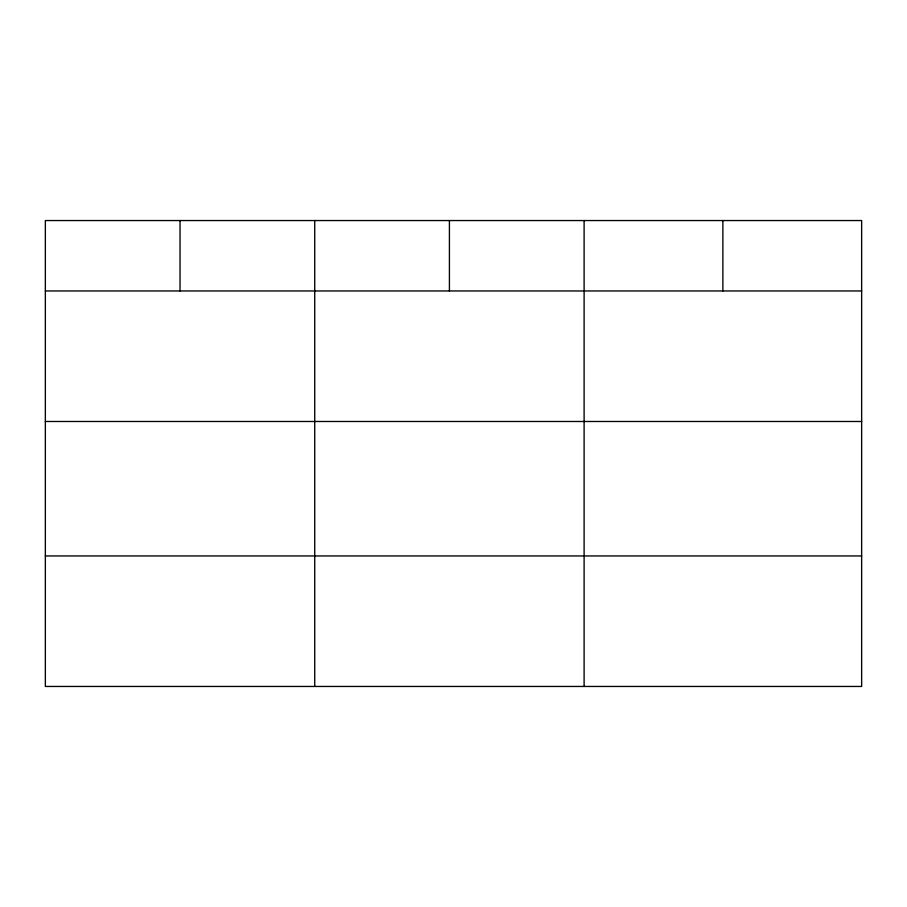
<?xml version="1.0" encoding="UTF-8"?>
<svg xmlns="http://www.w3.org/2000/svg" width="907" height="907" viewBox="0 0 907 907"><rect width="100%" height="100%" fill="white"/><g stroke="black" fill="none" stroke-linecap="round" stroke-linejoin="round"><path stroke-width="1.36" d="M861.65 421.483L861.65 220.548L45.35 220.548L45.35 686.452L861.65 686.452L861.65 421.483L45.35 421.483M45.35 290.966L861.65 290.966M45.35 555.946L861.65 555.946M722.879 220.548L722.879 290.966M584.108 220.548L584.108 686.452M449.418 220.548L449.418 290.966M314.729 220.548L314.729 686.452M180.04 220.548L180.04 290.966"/></g></svg>
